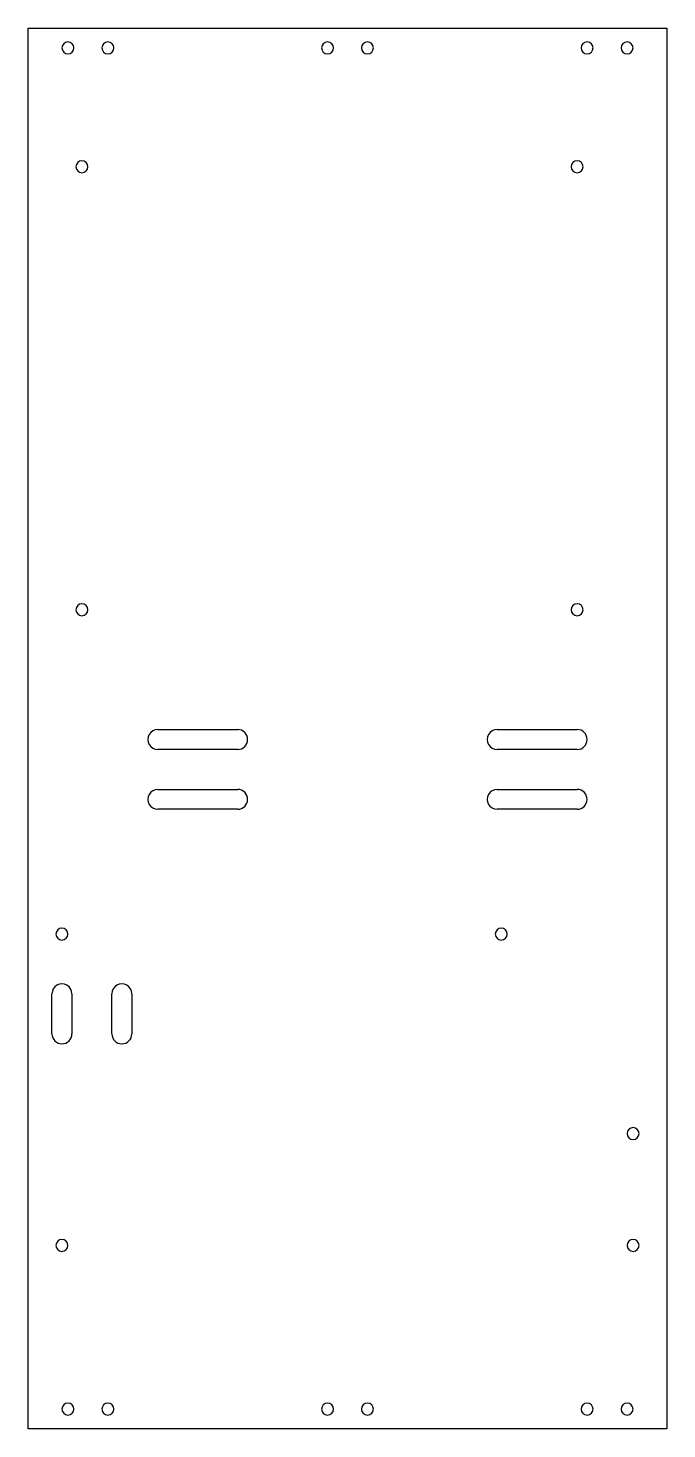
# Model space of a CAD drawing. Header units: millimetres. Extents: x 293 to 453, y -185 to 166.
import ezdxf

# ---------------------------------------------------------------- set-up
doc = ezdxf.new("R2010")
doc.units = ezdxf.units.MM
doc.layers.add('Shape2DView', color=7, linetype='CONTINUOUS')

msp = doc.modelspace()

# ---------------------------------------------------------------- linework, layer by layer
at = {"layer": 'Shape2DView'}
for p, q in [((293.492, -185), (293.492, 166)), ((293.492, 166), (453.492, 166)), ((453.492, 166), (453.492, -185)), ((325.992, -9.75), (345.992, -9.75)), ((410.992, -9.75), (430.992, -9.75)), ((345.992, -14.75), (325.992, -14.75)), ((430.992, -14.75), (410.992, -14.75)), ((325.992, -24.75), (345.992, -24.75)), ((410.992, -24.75), (430.992, -24.75)), ((345.992, -29.75), (325.992, -29.75)), ((430.992, -29.75), (410.992, -29.75)), ((299.492, -86), (299.492, -76)), ((304.492, -76), (304.492, -86)), ((314.492, -86), (314.492, -76)), ((319.492, -76), (319.492, -86)), ((453.492, -185), (293.492, -185))]:
    msp.add_line(p, q, dxfattribs=at)
for centre, major_axis, start_param, end_param in [((303.492, 161), (0, 1.5), 0, 6.28318), ((313.492, 161), (0, 1.5), 0, 6.28318), ((368.492, 161), (0, 1.5), 0, 6.28318), ((378.492, 161), (0, 1.5), 0, 6.28318), ((433.492, 161), (0, 1.5), 0, 6.28318), ((443.492, 161), (0, 1.5), 0, 6.28318), ((306.992, 131.25), (0, 1.5), 0, 6.28318), ((430.992, 131.25), (0, 1.5), 0, 6.28318), ((306.992, 20.25), (0, 1.5), 0, 6.28318), ((430.992, 20.25), (0, 1.5), 0, 6.28318), ((325.992, -12.25), (0, 2.5), -6.28319, -3.14159), ((345.992, -12.25), (0, 2.5), -3.14159, 0), ((410.992, -12.25), (0, 2.5), -6.28319, -3.14159), ((430.992, -12.25), (0, 2.5), -3.14159, 0), ((325.992, -27.25), (0, 2.5), -6.28319, -3.14159), ((345.992, -27.25), (0, 2.5), -3.14159, 0), ((410.992, -27.25), (0, 2.5), -6.28319, -3.14159), ((430.992, -27.25), (0, 2.5), -3.14159, 0), ((301.992, -61), (0, 1.5), 0, 6.28318), ((411.992, -61), (0, 1.5), 0, 6.28318), ((301.992, -76), (0, 2.5), -1.5708, -4.71239), ((316.992, -76), (0, 2.5), -1.5708, -4.71239), ((301.992, -86), (0, 2.5), -4.71239, -1.5708), ((316.992, -86), (0, 2.5), -4.71239, -1.5708), ((444.992, -111), (0, 1.5), 0, 6.28318), ((301.992, -139), (0, 1.5), 0, 6.28318), ((444.992, -139), (0, 1.5), 0, 6.28318), ((303.492, -180), (0, 1.5), 0, 6.28318), ((313.492, -180), (0, 1.5), 0, 6.28318), ((368.492, -180), (0, 1.5), 0, 6.28318), ((378.492, -180), (0, 1.5), 0, 6.28318), ((433.492, -180), (0, 1.5), 0, 6.28318), ((443.492, -180), (0, 1.5), 0, 6.28318)]:
    msp.add_ellipse(centre, major_axis=major_axis, ratio=1, start_param=start_param, end_param=end_param, dxfattribs=at)

doc.saveas('drawing.dxf')
